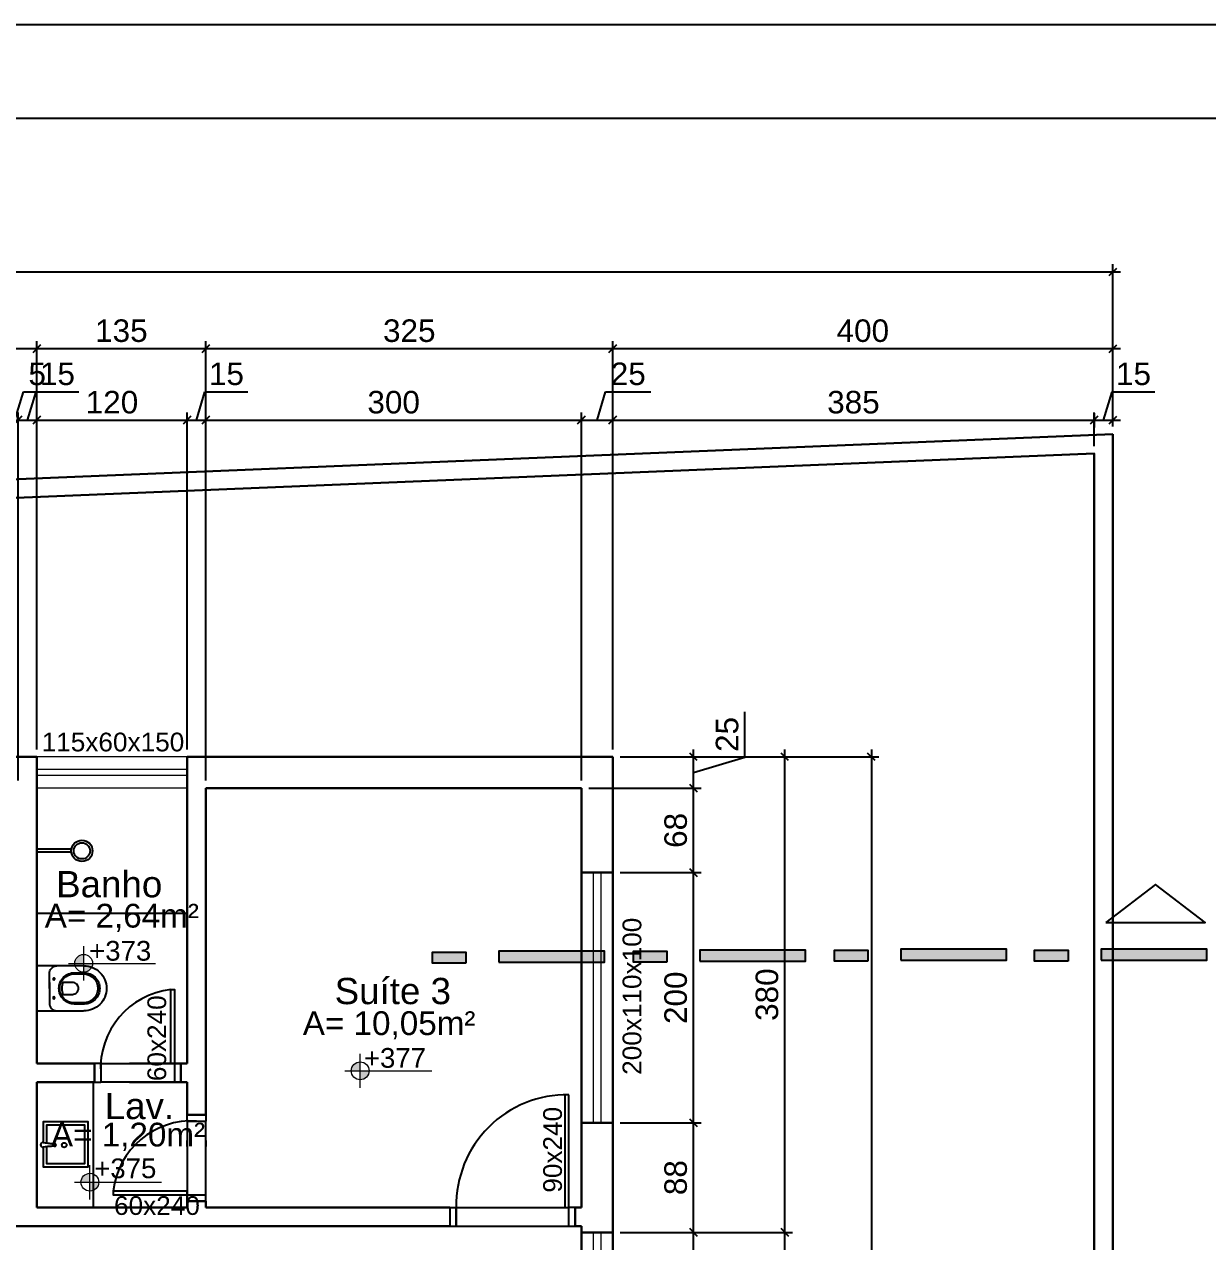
# Model space of a CAD drawing. Extents: x -165 to 197, y 154 to 653.
# Drawn here: x 46.36 to 55.82, y 424.02 to 433.74 of the extents above; entities that cross this region are included whole.
import ezdxf
from ezdxf.enums import TextEntityAlignment as Align

# ---------------------------------------------------------------- set-up
doc = ezdxf.new("R2010")
doc.units = 0
doc.header["$MEASUREMENT"] = 0
doc.header["$PDMODE"] = 3
doc.header["$PDSIZE"] = 0.1
doc.linetypes.add('DASHED', pattern=[15, 12, -3])
doc.layers.get('0').update_dxf_attribs({"linetype": 'CONTINUOUS'})
doc.layers.get('DEFPOINTS').update_dxf_attribs({"linetype": 'CONTINUOUS'})
for name, color, linetype, lineweight in [('AIT-ESQUADRIA 34', 252, 'CONTINUOUS', 15), ('AIT-PAREDE', 4, 'CONTINUOUS', 30), ('COTA de NIVEL', 12, 'CONTINUOUS', 20), ('LAY-OUT', 251, 'CONTINUOUS', 25), ('LAYOUT', 251, 'CONTINUOUS', 25), ('LAYOUT FIXO', 251, 'CONTINUOUS', 25), ('TEXTO-190', 190, 'CONTINUOUS', 20)]:
    doc.layers.add(name, color=color, linetype=linetype, lineweight=lineweight)
for name, color, linetype in [('AIT-PORTAS', 2, 'CONTINUOUS'), ('COTA', 1, 'CONTINUOUS'), ('LINHA CORTE', 7, 'CONTINUOUS'), ('MARGEM', 4, 'CONTINUOUS'), ('TEXTO', 190, 'CONTINUOUS')]:
    doc.layers.add(name, color=color, linetype=linetype)
doc.styles.add('ARIAL', font='ARIAL.TTF', dxfattribs={"height": 0.18})
doc.styles.add('cota25', font='ARIAL.TTF', dxfattribs={"height": 0.06})
doc.dimstyles.new('Copy of ISO-25', dxfattribs={"dimtxt": 0.18, "dimasz": 0.06, "dimexe": 0.06, "dimexo": 0.06, "dimgap": 0.05, "dimtad": 1, "dimdec": 0, "dimlfac": 100, "dimdsep": 46, "dimtxsty": 'ARIAL', "dimblk1": 'OBLIQUE', "dimblk2": 'OBLIQUE', "dimsah": 1, "dimcen": 2.5, "dimdle": 0.06, "dimclrd": 256, "dimclre": 256, "dimclrt": 256, "dimadec": 0, "dimazin": 0, "dimtfac": 1, "dimtdec": 0, "dimtmove": 1, "dimatfit": 3, "dimldrblk": 'OBLIQUE', "dimfxl": 0, "dimtolj": 1, "dimtzin": 0, "dimlwd": -1, "dimlwe": -1, "dimarcsym": 0})

# ---------------------------------------------------------------- blocks, each defined once
blk = doc.blocks.new('P12_p')
for points in [[(0.18, -0.373), (0.18, -0.005, 0.414214), (0.175, 0), (-0.175, 0, 0.414214), (-0.18, -0.005), (-0.18, -0.373)], [(0, -0.1), (-0.1169, -0.1, 0.392054), (-0.18, -0.1585)], [(0, -0.1), (0.1169, -0.1, -0.392054), (0.18, -0.1585)], [(0.18, -0.3748, -0.417143), (0, -0.5566, -0.417143), (-0.18, -0.3748)]]:
    blk.add_lwpolyline(points, format="xyb")
for points in [[(0.1253, -0.3014), (0.1253, -0.3766, -0.414214), (0, -0.5018, -0.414214), (-0.1253, -0.3766), (-0.1253, -0.3014, -0.414214), (0, -0.1761, -0.414214)], [(0, -0.1822, -0.001847), (0.0009, -0.1822, -0.412019), (0.1153, -0.2974), (0.1153, -0.3716, -0.414112), (0, -0.4869, -0.414112), (-0.1153, -0.3716), (-0.1153, -0.2974, -0.412019), (-0.0009, -0.1822, -0.001847)], [(-0.075, -0.1291, 1), (-0.075, -0.1441, 1)], [(0.075, -0.1291, 1), (0.075, -0.1441, 1)], [(0, -0.1993, 0.08973), (-0.048, -0.208), (-0.048, -0.2841, 0.414214), (0, -0.3321, 0.414214), (0.048, -0.2841), (0.048, -0.208, 0.08973)]]:
    blk.add_lwpolyline(points, format="xyb", close=True)
at = {"linetype": 'DASHED', "ltscale": 0.24}
blk.add_lwpolyline([(0.048, -0.1), (0, -0.1)], dxfattribs=at)
blk = doc.blocks.new('chuv')
for p, q in [((-0.2751, 0.0118), (0, 0.0118)), ((-0.2754, -0.0137), (0, -0.0137))]:
    blk.add_line(p, q)
for radius in [0.0851, 0.0651]:
    blk.add_circle((-0.3594, 0), radius)
blk = doc.blocks.new('CUBA QUA. 40cm')
at = {"layer": 'LAY-OUT'}
for p, q in [((639.742, 14.007), (639.743, 14.009)), ((639.743, 14.005), (639.742, 14.007)), ((639.743, 14.011), (639.743, 14.012)), ((639.743, 14.009), (639.743, 14.009)), ((639.743, 14.002), (639.743, 14.002)), ((639.744, 14.014), (639.745, 14.015)), ((639.745, 13.998), (639.744, 13.999)), ((639.746, 14.017), (639.746, 14.017)), ((639.746, 13.997), (639.746, 13.997)), ((639.747, 13.996), (639.747, 13.996)), ((639.748, 14.018), (639.748, 14.018)), ((639.752, 14.018), (639.753, 14.018)), ((639.754, 13.997), (639.752, 13.996)), ((639.752, 13.996), (639.752, 13.996)), ((639.753, 14.018), (639.754, 14.017)), ((639.754, 14.017), (639.754, 14.017)), ((639.754, 14.017), (639.755, 14.017)), ((639.756, 13.996), (639.754, 13.997)), ((639.754, 13.997), (639.754, 13.997)), ((639.756, 14.017), (639.756, 14.017)), ((639.756, 13.996), (639.756, 13.996)), ((639.758, 14.018), (639.758, 14.018)), ((639.758, 13.995), (639.758, 13.995)), ((639.761, 14.018), (639.763, 14.019)), ((639.763, 13.995), (639.761, 13.995)), ((639.763, 14.019), (639.769, 14.019)), ((639.768, 13.995), (639.763, 13.995)), ((639.775, 13.994), (639.768, 13.995)), ((639.769, 14.019), (639.776, 14.019)), ((639.784, 13.993), (639.775, 13.994)), ((639.776, 14.019), (639.784, 14.02)), ((639.784, 14.02), (639.792, 14.02)), ((639.792, 13.993), (639.784, 13.993)), ((639.792, 14.02), (639.802, 14.021)), ((639.802, 13.992), (639.792, 13.993)), ((639.802, 14.021), (639.815, 14.022)), ((639.814, 13.99), (639.802, 13.992)), ((639.827, 13.989), (639.814, 13.99)), ((639.815, 14.022), (639.828, 14.024)), ((639.837, 13.987), (639.827, 13.989)), ((639.828, 14.024), (639.837, 14.025)), ((639.837, 14.025), (639.848, 14.026)), ((639.848, 13.986), (639.837, 13.987)), ((639.848, 14.026), (639.856, 14.027)), ((639.856, 13.984), (639.848, 13.986))]:
    blk.add_line(p, q, dxfattribs=at)
for points in [[(639.856, 14.027), (639.856, 14.202), (639.456, 14.202), (639.456, 13.802), (639.856, 13.802), (639.856, 13.985)], [(639.826, 14.024), (639.826, 14.172), (639.486, 14.172), (639.486, 13.832), (639.826, 13.832), (639.826, 13.989)]]:
    blk.add_lwpolyline(points, dxfattribs=at)
blk.add_circle((639.668, 14.008), 0.0209, dxfattribs=at)
for centre, radius, start, end in [((639.757, 14.008), 0.0146, 159.1807, 164.1972), ((639.758, 14.007), 0.015, 164.1806, 174.4552), ((639.757, 14.006), 0.0147, 184.6276, 195.006), ((639.757, 14.005), 0.0146, 195.019, 199.9995), ((639.75, 14.011), 0.00701, 148.7578, 159.1795), ((639.75, 14.003), 0.00687, 200.0008, 210.5766), ((639.751, 14.012), 0.00716, 132.4881, 148.7917), ((639.751, 14.002), 0.00701, 210.5369, 227.0582), ((639.75, 14.013), 0.00548, 116.4847, 132.4805), ((639.75, 14.001), 0.00554, 227.0384, 242.8298), ((639.75, 14), 0.00495, 242.8246, 260.1139), ((639.75, 14.014), 0.00479, 98.6404, 116.4705), ((639.75, 14.014), 0.00461, 80.1072, 98.6409), ((639.75, 14), 0.00454, 260.1143, 278.9401), ((639.75, 14), 0.00495, 278.9431, 296.2272), ((639.75, 14.014), 0.00487, 62.553, 80.1151), ((640.12, 13.467), 0.66, 123.5309, 123.6357), ((639.757, 14.015), 0.00289, 102.0554, 123.5624), ((639.757, 13.998), 0.00293, 235.7925, 256.9976), ((639.761, 13.998), 0.0207, 99.0168, 102.056), ((639.761, 14.016), 0.0207, 256.9984, 260.0377), ((639.762, 13.999), 0.0199, 91.9728, 99.02), ((639.762, 14.015), 0.0196, 260.0346, 267.1922), ((639.856, 14.006), 0.0215, 270, 90)]:
    blk.add_arc(centre, radius, start, end, dxfattribs=at)
blk = doc.blocks.new('_OBLIQUE')
at = {"color": 0, "linetype": 'ByBlock'}
blk.add_line((-0.5, -0.5), (0.5, 0.5), dxfattribs=at)
blk = doc.blocks.new('*D173')
at = {"layer": 'COTA'}
for p, q in [((46.2881, 430.5815), (46.356, 430.8081)), ((46.356, 430.8081), (46.5754, 430.8081)), ((46.2631, 427.9498), (46.2631, 430.6415)), ((46.3131, 427.6998), (46.3131, 430.6415)), ((46.2631, 430.5815), (46.2031, 430.5815)), ((46.2631, 430.5815), (46.3131, 430.5815)), ((46.2631, 430.5815), (46.3131, 430.5815)), ((46.3131, 430.5815), (46.3731, 430.5815))]:
    blk.add_line(p, q, dxfattribs=at)
at = {"layer": 'DEFPOINTS', "color": 0}
for p in [(46.3131, 430.5815), (46.2631, 427.8898), (46.3131, 427.6398)]:
    blk.add_point(p, dxfattribs=at)
at = {"layer": 'COTA', "xscale": 0.06, "yscale": 0.06, "zscale": 0.06}
blk.add_blockref('_OBLIQUE', (46.2631, 430.5815), dxfattribs=at)
at = {"layer": 'COTA', "xscale": 0.06, "yscale": 0.06, "zscale": 0.06, "rotation": 180}
blk.add_blockref('_OBLIQUE', (46.3131, 430.5815), dxfattribs=at)
at = {"layer": 'COTA', "insert": (46.4657, 430.9496), "char_height": 0.18, "attachment_point": 5, "style": 'ARIAL'}
blk.add_mtext('\\A1;5', dxfattribs=at)
blk = doc.blocks.new('*D174')
at = {"layer": 'COTA'}
for p, q in [((46.3881, 430.5815), (46.4561, 430.8084)), ((46.4561, 430.8084), (46.7984, 430.8084)), ((46.3131, 427.6998), (46.3131, 430.6415)), ((46.4631, 427.9498), (46.4631, 430.6415)), ((46.2531, 430.5815), (46.5231, 430.5815))]:
    blk.add_line(p, q, dxfattribs=at)
at = {"layer": 'DEFPOINTS', "color": 0}
for p in [(46.4631, 430.5815), (46.4631, 427.8898), (46.3131, 427.6398)]:
    blk.add_point(p, dxfattribs=at)
at = {"layer": 'COTA', "xscale": 0.06, "yscale": 0.06, "zscale": 0.06, "rotation": 180}
blk.add_blockref('_OBLIQUE', (46.3131, 430.5815), dxfattribs=at)
at = {"layer": 'COTA', "xscale": 0.06, "yscale": 0.06, "zscale": 0.06}
blk.add_blockref('_OBLIQUE', (46.4631, 430.5815), dxfattribs=at)
at = {"layer": 'COTA', "insert": (46.6273, 430.9503), "char_height": 0.18, "attachment_point": 5, "style": 'ARIAL'}
blk.add_mtext('\\A1;15', dxfattribs=at)
blk = doc.blocks.new('*D175')
at = {"layer": 'COTA'}
for p, q in [((46.4631, 427.9498), (46.4631, 430.6415)), ((47.6631, 428.3316), (47.6631, 430.6415)), ((46.4031, 430.5815), (47.7231, 430.5815))]:
    blk.add_line(p, q, dxfattribs=at)
at = {"layer": 'DEFPOINTS', "color": 0}
for p in [(47.6631, 430.5815), (47.6631, 428.2716), (46.4631, 427.8898)]:
    blk.add_point(p, dxfattribs=at)
at = {"layer": 'COTA', "xscale": 0.06, "yscale": 0.06, "zscale": 0.06, "rotation": 180}
blk.add_blockref('_OBLIQUE', (46.4631, 430.5815), dxfattribs=at)
at = {"layer": 'COTA', "xscale": 0.06, "yscale": 0.06, "zscale": 0.06}
blk.add_blockref('_OBLIQUE', (47.6631, 430.5815), dxfattribs=at)
at = {"layer": 'COTA', "insert": (47.0631, 430.7234), "char_height": 0.18, "attachment_point": 5, "style": 'ARIAL'}
blk.add_mtext('\\A1;120', dxfattribs=at)
blk = doc.blocks.new('*D176')
at = {"layer": 'COTA'}
for p, q in [((47.7381, 430.5815), (47.8061, 430.8084)), ((47.8061, 430.8084), (48.1484, 430.8084)), ((47.6631, 427.9498), (47.6631, 430.6415)), ((47.8131, 427.6998), (47.8131, 430.6415)), ((47.6031, 430.5815), (47.8731, 430.5815))]:
    blk.add_line(p, q, dxfattribs=at)
at = {"layer": 'DEFPOINTS', "color": 0}
for p in [(47.8131, 430.5815), (47.6631, 427.8898), (47.8131, 427.6398)]:
    blk.add_point(p, dxfattribs=at)
at = {"layer": 'COTA', "xscale": 0.06, "yscale": 0.06, "zscale": 0.06, "rotation": 180}
blk.add_blockref('_OBLIQUE', (47.6631, 430.5815), dxfattribs=at)
at = {"layer": 'COTA', "xscale": 0.06, "yscale": 0.06, "zscale": 0.06}
blk.add_blockref('_OBLIQUE', (47.8131, 430.5815), dxfattribs=at)
at = {"layer": 'COTA', "insert": (47.9773, 430.9503), "char_height": 0.18, "attachment_point": 5, "style": 'ARIAL'}
blk.add_mtext('\\A1;15', dxfattribs=at)
blk = doc.blocks.new('*D177')
at = {"layer": 'COTA'}
for p, q in [((47.8131, 427.6998), (47.8131, 430.6415)), ((50.8131, 427.6998), (50.8131, 430.6415)), ((47.7531, 430.5815), (50.8731, 430.5815))]:
    blk.add_line(p, q, dxfattribs=at)
at = {"layer": 'DEFPOINTS', "color": 0}
for p in [(50.8131, 430.5815), (47.8131, 427.6398), (50.8131, 427.6398)]:
    blk.add_point(p, dxfattribs=at)
at = {"layer": 'COTA', "xscale": 0.06, "yscale": 0.06, "zscale": 0.06, "rotation": 180}
blk.add_blockref('_OBLIQUE', (47.8131, 430.5815), dxfattribs=at)
at = {"layer": 'COTA', "xscale": 0.06, "yscale": 0.06, "zscale": 0.06}
blk.add_blockref('_OBLIQUE', (50.8131, 430.5815), dxfattribs=at)
at = {"layer": 'COTA', "insert": (49.3131, 430.7235), "char_height": 0.18, "attachment_point": 5, "style": 'ARIAL'}
blk.add_mtext('\\A1;300', dxfattribs=at)
blk = doc.blocks.new('*D178')
at = {"layer": 'COTA'}
for p, q in [((50.9381, 430.5815), (51.0061, 430.8084)), ((51.0061, 430.8084), (51.3684, 430.8084)), ((50.8131, 427.6998), (50.8131, 430.6415)), ((51.0631, 427.9498), (51.0631, 430.6415)), ((50.7531, 430.5815), (51.1231, 430.5815))]:
    blk.add_line(p, q, dxfattribs=at)
at = {"layer": 'DEFPOINTS', "color": 0}
for p in [(51.0631, 430.5815), (51.0631, 427.8898), (50.8131, 427.6398)]:
    blk.add_point(p, dxfattribs=at)
at = {"layer": 'COTA', "xscale": 0.06, "yscale": 0.06, "zscale": 0.06, "rotation": 180}
blk.add_blockref('_OBLIQUE', (50.8131, 430.5815), dxfattribs=at)
at = {"layer": 'COTA', "xscale": 0.06, "yscale": 0.06, "zscale": 0.06}
blk.add_blockref('_OBLIQUE', (51.0631, 430.5815), dxfattribs=at)
at = {"layer": 'COTA', "insert": (51.1873, 430.9503), "char_height": 0.18, "attachment_point": 5, "style": 'ARIAL'}
blk.add_mtext('\\A1;25', dxfattribs=at)
blk = doc.blocks.new('*D179')
at = {"layer": 'COTA'}
for p, q in [((51.0631, 427.9498), (51.0631, 430.6415)), ((54.9092, 430.6357), (54.9092, 430.5215)), ((51.0031, 430.5815), (54.9692, 430.5815))]:
    blk.add_line(p, q, dxfattribs=at)
at = {"layer": 'DEFPOINTS', "color": 0}
for p in [(54.9092, 430.6957), (54.9092, 430.5815), (51.0631, 427.8898)]:
    blk.add_point(p, dxfattribs=at)
at = {"layer": 'COTA', "xscale": 0.06, "yscale": 0.06, "zscale": 0.06, "rotation": 180}
blk.add_blockref('_OBLIQUE', (51.0631, 430.5815), dxfattribs=at)
at = {"layer": 'COTA', "xscale": 0.06, "yscale": 0.06, "zscale": 0.06}
blk.add_blockref('_OBLIQUE', (54.9092, 430.5815), dxfattribs=at)
at = {"layer": 'COTA', "insert": (52.9861, 430.7235), "char_height": 0.18, "attachment_point": 5, "style": 'ARIAL'}
blk.add_mtext('\\A1;385', dxfattribs=at)
blk = doc.blocks.new('*D180')
at = {"layer": 'COTA'}
for p, q in [((54.9842, 430.5815), (55.0523, 430.8084)), ((55.0523, 430.8084), (55.3945, 430.8084)), ((54.9092, 430.3739), (54.9092, 430.6415)), ((55.0592, 430.5302), (55.0592, 430.6415)), ((54.8492, 430.5815), (55.1192, 430.5815))]:
    blk.add_line(p, q, dxfattribs=at)
at = {"layer": 'DEFPOINTS', "color": 0}
for p in [(55.0592, 430.5815), (55.0592, 430.4702), (54.9092, 430.3139)]:
    blk.add_point(p, dxfattribs=at)
at = {"layer": 'COTA', "xscale": 0.06, "yscale": 0.06, "zscale": 0.06, "rotation": 180}
blk.add_blockref('_OBLIQUE', (54.9092, 430.5815), dxfattribs=at)
at = {"layer": 'COTA', "xscale": 0.06, "yscale": 0.06, "zscale": 0.06}
blk.add_blockref('_OBLIQUE', (55.0592, 430.5815), dxfattribs=at)
at = {"layer": 'COTA', "insert": (55.2234, 430.9503), "char_height": 0.18, "attachment_point": 5, "style": 'ARIAL'}
blk.add_mtext('\\A1;15', dxfattribs=at)
blk = doc.blocks.new('*D200')
at = {"layer": 'COTA'}
for p, q in [((51.1231, 424.0898), (51.7687, 424.0898)), ((51.7087, 422.5298), (51.7087, 424.1498)), ((51.1231, 422.5898), (51.7687, 422.5898))]:
    blk.add_line(p, q, dxfattribs=at)
at = {"layer": 'DEFPOINTS', "color": 0}
for p in [(51.0631, 424.0898), (51.7087, 424.0898), (51.0631, 422.5898)]:
    blk.add_point(p, dxfattribs=at)
at = {"layer": 'COTA', "xscale": 0.06, "yscale": 0.06, "zscale": 0.06}
for p, rotation in [((51.7087, 424.0898), 90), ((51.7087, 422.5898), 270)]:
    blk.add_blockref('_OBLIQUE', p, dxfattribs=dict(at, rotation=rotation))
at = {"layer": 'COTA', "insert": (51.5668, 423.3398), "char_height": 0.18, "attachment_point": 5, "rotation": 90, "style": 'ARIAL'}
blk.add_mtext('\\A1;150', dxfattribs=at)
blk = doc.blocks.new('*D201')
at = {"layer": 'COTA'}
for p, q in [((51.1231, 424.9648), (51.7687, 424.9648)), ((51.7087, 424.0298), (51.7087, 425.0248)), ((51.1231, 424.0898), (51.7687, 424.0898))]:
    blk.add_line(p, q, dxfattribs=at)
at = {"layer": 'DEFPOINTS', "color": 0}
for p in [(51.0631, 424.9648), (51.7087, 424.9648), (51.0631, 424.0898)]:
    blk.add_point(p, dxfattribs=at)
at = {"layer": 'COTA', "xscale": 0.06, "yscale": 0.06, "zscale": 0.06}
for p, rotation in [((51.7087, 424.9648), 90), ((51.7087, 424.0898), 270)]:
    blk.add_blockref('_OBLIQUE', p, dxfattribs=dict(at, rotation=rotation))
at = {"layer": 'COTA', "insert": (51.5668, 424.5273), "char_height": 0.18, "attachment_point": 5, "rotation": 90, "style": 'ARIAL'}
blk.add_mtext('\\A1;88', dxfattribs=at)
blk = doc.blocks.new('*D202')
at = {"layer": 'COTA'}
for p, q in [((51.7087, 424.9048), (51.7087, 427.0248)), ((51.1231, 426.9648), (51.7687, 426.9648)), ((51.1231, 424.9648), (51.7687, 424.9648))]:
    blk.add_line(p, q, dxfattribs=at)
at = {"layer": 'DEFPOINTS', "color": 0}
for p in [(51.0631, 426.9648), (51.7087, 426.9648), (51.0631, 424.9648)]:
    blk.add_point(p, dxfattribs=at)
at = {"layer": 'COTA', "xscale": 0.06, "yscale": 0.06, "zscale": 0.06}
for p, rotation in [((51.7087, 426.9648), 90), ((51.7087, 424.9648), 270)]:
    blk.add_blockref('_OBLIQUE', p, dxfattribs=dict(at, rotation=rotation))
at = {"layer": 'COTA', "insert": (51.5668, 425.9648), "char_height": 0.18, "attachment_point": 5, "rotation": 90, "style": 'ARIAL'}
blk.add_mtext('\\A1;200', dxfattribs=at)
blk = doc.blocks.new('*D203')
at = {"layer": 'COTA'}
for p, q in [((51.7087, 426.9048), (51.7087, 427.6998)), ((50.8731, 427.6398), (51.7687, 427.6398)), ((51.1231, 426.9648), (51.7687, 426.9648))]:
    blk.add_line(p, q, dxfattribs=at)
at = {"layer": 'DEFPOINTS', "color": 0}
for p in [(50.8131, 427.6398), (51.7087, 427.6398), (51.0631, 426.9648)]:
    blk.add_point(p, dxfattribs=at)
at = {"layer": 'COTA', "xscale": 0.06, "yscale": 0.06, "zscale": 0.06}
for p, rotation in [((51.7087, 427.6398), 90), ((51.7087, 426.9648), 270)]:
    blk.add_blockref('_OBLIQUE', p, dxfattribs=dict(at, rotation=rotation))
at = {"layer": 'COTA', "insert": (51.5668, 427.3023), "char_height": 0.18, "attachment_point": 5, "rotation": 90, "style": 'ARIAL'}
blk.add_mtext('\\A1;68', dxfattribs=at)
blk = doc.blocks.new('*D204')
at = {"layer": 'COTA'}
for p, q in [((52.1194, 427.888), (52.1194, 428.2503)), ((51.1231, 427.8898), (51.7687, 427.8898)), ((51.7087, 427.5798), (51.7087, 427.9498)), ((51.7087, 427.7648), (52.1194, 427.888)), ((50.8731, 427.6398), (51.7687, 427.6398))]:
    blk.add_line(p, q, dxfattribs=at)
at = {"layer": 'DEFPOINTS', "color": 0}
for p in [(51.0631, 427.8898), (51.7087, 427.8898), (50.8131, 427.6398)]:
    blk.add_point(p, dxfattribs=at)
at = {"layer": 'COTA', "xscale": 0.06, "yscale": 0.06, "zscale": 0.06}
for p, rotation in [((51.7087, 427.8898), 90), ((51.7087, 427.6398), 270)]:
    blk.add_blockref('_OBLIQUE', p, dxfattribs=dict(at, rotation=rotation))
at = {"layer": 'COTA', "insert": (51.9775, 428.0692), "char_height": 0.18, "attachment_point": 5, "rotation": 90, "style": 'ARIAL'}
blk.add_mtext('\\A1;25', dxfattribs=at)
blk = doc.blocks.new('*D205')
at = {"layer": 'COTA'}
for p, q in [((51.7687, 424.0898), (52.498, 424.0898)), ((52.438, 417.6445), (52.438, 424.1498)), ((51.7687, 417.7045), (52.498, 417.7045))]:
    blk.add_line(p, q, dxfattribs=at)
at = {"layer": 'DEFPOINTS', "color": 0}
for p in [(51.7087, 424.0898), (52.438, 424.0898), (51.7087, 417.7045)]:
    blk.add_point(p, dxfattribs=at)
at = {"layer": 'COTA', "xscale": 0.06, "yscale": 0.06, "zscale": 0.06}
for p, rotation in [((52.438, 424.0898), 90), ((52.438, 417.7045), 270)]:
    blk.add_blockref('_OBLIQUE', p, dxfattribs=dict(at, rotation=rotation))
at = {"layer": 'COTA', "insert": (52.296, 420.8971), "char_height": 0.18, "attachment_point": 5, "rotation": 90, "style": 'ARIAL'}
blk.add_mtext('\\A1;639', dxfattribs=at)
blk = doc.blocks.new('*D206')
at = {"layer": 'COTA'}
for p, q in [((51.7687, 427.8898), (52.498, 427.8898)), ((52.438, 424.0298), (52.438, 427.9498)), ((51.7687, 424.0898), (52.498, 424.0898))]:
    blk.add_line(p, q, dxfattribs=at)
at = {"layer": 'DEFPOINTS', "color": 0}
for p in [(51.7087, 427.8898), (52.438, 427.8898), (51.7087, 424.0898)]:
    blk.add_point(p, dxfattribs=at)
at = {"layer": 'COTA', "xscale": 0.06, "yscale": 0.06, "zscale": 0.06}
for p, rotation in [((52.438, 427.8898), 90), ((52.438, 424.0898), 270)]:
    blk.add_blockref('_OBLIQUE', p, dxfattribs=dict(at, rotation=rotation))
at = {"layer": 'COTA', "insert": (52.296, 425.9898), "char_height": 0.18, "attachment_point": 5, "rotation": 90, "style": 'ARIAL'}
blk.add_mtext('\\A1;380', dxfattribs=at)
blk = doc.blocks.new('*D207')
at = {"layer": 'COTA'}
for p, q in [((52.498, 427.8898), (53.1892, 427.8898)), ((53.1292, 427.9498), (53.1292, 417.6445)), ((52.498, 417.7045), (53.1892, 417.7045))]:
    blk.add_line(p, q, dxfattribs=at)
at = {"layer": 'DEFPOINTS', "color": 0}
for p in [(52.438, 427.8898), (52.438, 417.7045), (53.1292, 417.7045)]:
    blk.add_point(p, dxfattribs=at)
at = {"layer": 'COTA', "xscale": 0.06, "yscale": 0.06, "zscale": 0.06}
for p, rotation in [((53.1292, 427.8898), 90), ((53.1292, 417.7045), 270)]:
    blk.add_blockref('_OBLIQUE', p, dxfattribs=dict(at, rotation=rotation))
at = {"layer": 'COTA', "insert": (52.9873, 422.7971), "char_height": 0.18, "attachment_point": 5, "rotation": 90, "style": 'ARIAL'}
blk.add_mtext('\\A1;1019', dxfattribs=at)
blk = doc.blocks.new('*D210')
at = {"layer": 'COTA'}
for p, q in [((44.8631, 430.6415), (44.8631, 431.2129)), ((46.4631, 430.6415), (46.4631, 431.2129)), ((44.8031, 431.1529), (46.5231, 431.1529))]:
    blk.add_line(p, q, dxfattribs=at)
at = {"layer": 'DEFPOINTS', "color": 0}
for p in [(46.4631, 431.1529), (44.8631, 430.5815), (46.4631, 430.5815)]:
    blk.add_point(p, dxfattribs=at)
at = {"layer": 'COTA', "xscale": 0.06, "yscale": 0.06, "zscale": 0.06, "rotation": 180}
blk.add_blockref('_OBLIQUE', (44.8631, 431.1529), dxfattribs=at)
at = {"layer": 'COTA', "xscale": 0.06, "yscale": 0.06, "zscale": 0.06}
blk.add_blockref('_OBLIQUE', (46.4631, 431.1529), dxfattribs=at)
at = {"layer": 'COTA', "insert": (45.6631, 431.2948), "char_height": 0.18, "attachment_point": 5, "style": 'ARIAL'}
blk.add_mtext('\\A1;160', dxfattribs=at)
blk = doc.blocks.new('*D211')
at = {"layer": 'COTA'}
for p, q in [((46.4631, 430.6415), (46.4631, 431.2129)), ((47.8131, 430.6415), (47.8131, 431.2129)), ((46.4031, 431.1529), (47.8731, 431.1529))]:
    blk.add_line(p, q, dxfattribs=at)
at = {"layer": 'DEFPOINTS', "color": 0}
for p in [(47.8131, 431.1529), (46.4631, 430.5815), (47.8131, 430.5815)]:
    blk.add_point(p, dxfattribs=at)
at = {"layer": 'COTA', "xscale": 0.06, "yscale": 0.06, "zscale": 0.06, "rotation": 180}
blk.add_blockref('_OBLIQUE', (46.4631, 431.1529), dxfattribs=at)
at = {"layer": 'COTA', "xscale": 0.06, "yscale": 0.06, "zscale": 0.06}
blk.add_blockref('_OBLIQUE', (47.8131, 431.1529), dxfattribs=at)
at = {"layer": 'COTA', "insert": (47.1381, 431.2948), "char_height": 0.18, "attachment_point": 5, "style": 'ARIAL'}
blk.add_mtext('\\A1;135', dxfattribs=at)
blk = doc.blocks.new('*D212')
at = {"layer": 'COTA'}
for p, q in [((47.8131, 430.6415), (47.8131, 431.2129)), ((51.0631, 430.6415), (51.0631, 431.2129)), ((47.7531, 431.1529), (51.1231, 431.1529))]:
    blk.add_line(p, q, dxfattribs=at)
at = {"layer": 'DEFPOINTS', "color": 0}
for p in [(51.0631, 431.1529), (47.8131, 430.5815), (51.0631, 430.5815)]:
    blk.add_point(p, dxfattribs=at)
at = {"layer": 'COTA', "xscale": 0.06, "yscale": 0.06, "zscale": 0.06, "rotation": 180}
blk.add_blockref('_OBLIQUE', (47.8131, 431.1529), dxfattribs=at)
at = {"layer": 'COTA', "xscale": 0.06, "yscale": 0.06, "zscale": 0.06}
blk.add_blockref('_OBLIQUE', (51.0631, 431.1529), dxfattribs=at)
at = {"layer": 'COTA', "insert": (49.4381, 431.2948), "char_height": 0.18, "attachment_point": 5, "style": 'ARIAL'}
blk.add_mtext('\\A1;325', dxfattribs=at)
blk = doc.blocks.new('*D213')
at = {"layer": 'COTA'}
for p, q in [((51.0631, 430.6415), (51.0631, 431.2129)), ((55.0592, 430.6459), (55.0592, 431.2129)), ((51.0031, 431.1529), (55.1192, 431.1529))]:
    blk.add_line(p, q, dxfattribs=at)
at = {"layer": 'DEFPOINTS', "color": 0}
for p in [(55.0592, 431.1529), (51.0631, 430.5815), (55.0592, 430.5859)]:
    blk.add_point(p, dxfattribs=at)
at = {"layer": 'COTA', "xscale": 0.06, "yscale": 0.06, "zscale": 0.06, "rotation": 180}
blk.add_blockref('_OBLIQUE', (51.0631, 431.1529), dxfattribs=at)
at = {"layer": 'COTA', "xscale": 0.06, "yscale": 0.06, "zscale": 0.06}
blk.add_blockref('_OBLIQUE', (55.0592, 431.1529), dxfattribs=at)
at = {"layer": 'COTA', "insert": (53.0611, 431.2948), "char_height": 0.18, "attachment_point": 5, "style": 'ARIAL'}
blk.add_mtext('\\A1;400', dxfattribs=at)
blk = doc.blocks.new('*D214')
at = {"layer": 'COTA'}
for p, q in [((36.4031, 431.7665), (55.1192, 431.7665)), ((36.4631, 431.2129), (36.4631, 431.8265)), ((55.0592, 431.2129), (55.0592, 431.8265))]:
    blk.add_line(p, q, dxfattribs=at)
at = {"layer": 'DEFPOINTS', "color": 0}
for p in [(55.0592, 431.7665), (36.4631, 431.1529), (55.0592, 431.1529)]:
    blk.add_point(p, dxfattribs=at)
at = {"layer": 'COTA', "xscale": 0.06, "yscale": 0.06, "zscale": 0.06, "rotation": 180}
blk.add_blockref('_OBLIQUE', (36.4631, 431.7665), dxfattribs=at)
at = {"layer": 'COTA', "xscale": 0.06, "yscale": 0.06, "zscale": 0.06}
blk.add_blockref('_OBLIQUE', (55.0592, 431.7665), dxfattribs=at)
at = {"layer": 'COTA', "insert": (45.7611, 431.9084), "char_height": 0.18, "attachment_point": 5, "style": 'ARIAL'}
blk.add_mtext('\\A1;1860', dxfattribs=at)

msp = doc.modelspace()

# ---------------------------------------------------------------- hatches: boundary and pattern name
at = {"layer": 'COTA de NIVEL', "linetype": 'Continuous'}
h = msp.add_hatch(color=256, dxfattribs=at)
h.paths.add_polyline_path([(46.8369, 426.2399), (46.8369, 426.3112, 0.414214), (46.7656, 426.2399)])
h.paths.add_polyline_path([(46.8369, 426.2399), (46.8369, 426.1686, 0.414214), (46.9083, 426.2399)])
h = msp.add_hatch(color=256, dxfattribs=at)
h.paths.add_polyline_path([(49.0459, 425.3809), (49.0459, 425.4522, 0.414214), (48.9746, 425.3809)])
h.paths.add_polyline_path([(49.0459, 425.3809), (49.0459, 425.3096, 0.414214), (49.1173, 425.3809)])
h = msp.add_hatch(color=256, dxfattribs=at)
h.paths.add_polyline_path([(46.8866, 424.4904), (46.8866, 424.5617, 0.414214), (46.8153, 424.4904)])
h.paths.add_polyline_path([(46.8866, 424.4904), (46.8866, 424.4191, 0.414214), (46.9579, 424.4904)])
at = {"layer": 'LINHA CORTE'}
for points in [[(49.6245, 426.3304), (49.6245, 426.2416), (49.891, 426.2416), (49.891, 426.3304)], [(50.1542, 426.338), (50.1542, 426.2493), (50.9982, 426.2493), (50.9982, 426.338)], [(51.229, 426.338), (51.229, 426.2493), (51.4955, 426.2493), (51.4955, 426.338)], [(51.7587, 426.3457), (51.7587, 426.2569), (52.6028, 426.2569), (52.6028, 426.3457)], [(52.8335, 426.3457), (52.8335, 426.2569), (53.1001, 426.2569), (53.1001, 426.3457)], [(53.3637, 426.3533), (53.3637, 426.2646), (54.2077, 426.2646), (54.2077, 426.3533)], [(54.4337, 426.3457), (54.4337, 426.2569), (54.7002, 426.2569), (54.7002, 426.3457)], [(54.9639, 426.3533), (54.9639, 426.2646), (55.8079, 426.2646), (55.8079, 426.3533)]]:
    msp.add_hatch(color=256, dxfattribs=at).paths.add_polyline_path(points)

# ---------------------------------------------------------------- linework, layer by layer
msp.add_lwpolyline([(9.4159, 433.7442), (72.4159, 433.7442), (72.4159, 389.1942), (9.4159, 389.1942)], close=True)
at = {"layer": 'AIT-ESQUADRIA 34', "color": 9}
for p, q in [((47.6631, 427.8898), (46.4631, 427.8898)), ((47.6631, 427.7898), (46.4631, 427.7898)), ((47.6631, 427.7398), (46.4631, 427.7398)), ((47.6631, 427.6398), (46.4631, 427.6398)), ((50.8131, 424.9648), (50.8131, 426.9648)), ((50.9081, 426.9648), (50.9081, 424.9648)), ((50.9681, 426.9648), (50.9681, 424.9648)), ((51.0631, 426.9648), (51.0631, 424.9648)), ((50.8131, 422.5898), (50.8131, 424.0898)), ((50.9081, 424.0898), (50.9081, 422.5898)), ((50.9681, 424.0898), (50.9681, 422.5898)), ((51.0631, 424.0898), (51.0631, 422.5898))]:
    msp.add_line(p, q, dxfattribs=at)
at = {"layer": 'AIT-PAREDE'}
for p, q in [((55.0592, 430.4702), (55.0592, 423.7615)), ((55.0592, 430.4702), (55.0592, 423.7615)), ((54.9092, 430.3139), (54.9092, 423.7615)), ((54.9092, 430.3139), (54.9092, 423.7615)), ((46.2631, 427.8898), (46.4631, 427.8898)), ((46.4631, 427.8898), (46.4631, 427.6398)), ((47.6631, 427.8898), (51.0631, 427.8898)), ((47.6631, 427.8898), (47.6631, 427.6398)), ((47.6631, 427.8898), (51.0631, 427.8898)), ((51.0631, 427.8898), (51.0631, 427.2698)), ((51.0631, 427.8898), (51.0631, 426.9648)), ((46.4631, 427.6398), (46.4631, 425.4398)), ((47.6631, 427.6398), (47.6631, 425.4398)), ((50.8131, 427.6398), (47.8131, 427.6398)), ((47.8131, 427.6398), (50.8131, 427.6398)), ((47.8131, 427.6398), (47.8131, 425.0298)), ((50.8131, 427.6398), (50.8131, 427.2698)), ((50.8131, 427.6398), (50.8131, 426.9648)), ((50.8131, 427.2698), (50.8131, 424.2898)), ((51.0631, 427.2698), (51.0631, 417.7045)), ((50.8131, 426.9648), (51.0631, 426.9648)), ((46.9231, 425.4398), (46.4631, 425.4398)), ((46.9231, 425.2898), (46.9231, 425.4398)), ((47.6631, 425.4398), (47.2031, 425.4398)), ((47.6131, 425.2898), (47.6131, 425.4398)), ((47.6131, 425.2898), (47.6131, 425.4398)), ((47.6131, 425.4398), (47.6131, 425.2898)), ((47.6131, 425.4398), (47.6131, 425.2898)), ((46.9231, 425.2898), (46.4631, 425.2898)), ((46.4631, 425.2898), (46.4631, 424.2898)), ((47.6631, 425.2898), (47.2031, 425.2898)), ((47.6631, 425.2898), (47.6631, 425.0298)), ((47.8131, 425.0298), (47.6631, 425.0298)), ((50.8131, 424.9648), (51.0631, 424.9648)), ((50.8131, 424.9648), (50.8131, 424.2898)), ((51.0631, 424.9648), (51.0631, 424.0898)), ((47.6631, 424.8252), (47.6631, 424.7752)), ((47.8131, 424.8252), (47.8131, 424.7752)), ((47.6631, 424.3398), (47.6631, 424.4198)), ((46.4631, 424.2898), (47.6631, 424.2898)), ((47.8131, 424.3398), (47.6631, 424.3398)), ((47.6631, 424.3398), (47.6631, 424.2898)), ((47.8131, 424.3398), (47.6631, 424.3398)), ((47.6631, 424.3398), (47.8131, 424.3398)), ((47.8131, 424.3398), (47.8131, 424.2898)), ((47.8131, 424.2898), (49.7631, 424.2898)), ((50.7631, 424.2898), (50.8131, 424.2898)), ((50.7631, 424.2898), (50.7631, 424.1398)), ((44.8631, 424.1398), (49.7631, 424.1398)), ((50.7631, 424.1398), (50.8131, 424.1398)), ((50.8131, 424.1398), (50.8131, 424.0898)), ((50.8131, 424.1398), (50.8131, 417.9545)), ((50.8131, 424.0898), (51.0631, 424.0898))]:
    msp.add_line(p, q, dxfattribs=at)
for points in [[(55.0592, 430.4702), (55.0592, 415.1393), (15.4092, 417.0052), (15.4092, 417.1625)], [(15.4092, 428.8388), (55.0592, 430.4702)], [(15.4092, 428.6886), (54.9092, 430.3139), (54.9092, 415.2965), (38.7592, 416.0594)]]:
    msp.add_lwpolyline(points, dxfattribs=at)
at = {"layer": 'AIT-PORTAS', "color": 9}
for p, q in [((46.9231, 425.4398), (46.9231, 425.2898)), ((46.9731, 425.4398), (46.9231, 425.4398)), ((46.9731, 425.4398), (46.9731, 425.2898)), ((46.9731, 425.4398), (47.6131, 425.4398)), ((47.5631, 425.4398), (47.5631, 425.2898)), ((47.6131, 425.4398), (47.6131, 425.2898)), ((46.9231, 425.2898), (46.9731, 425.2898)), ((47.5631, 425.2898), (46.9731, 425.2898)), ((47.6131, 425.2898), (47.5631, 425.2898)), ((50.6831, 424.2898), (50.6831, 425.1898)), ((50.7131, 425.1898), (50.6831, 425.1898)), ((50.7131, 424.1398), (50.7131, 425.1898)), ((47.6631, 425.0298), (47.8131, 425.0298)), ((47.6631, 424.9798), (47.6631, 425.0298)), ((47.6631, 424.9798), (47.8131, 424.9798)), ((47.6631, 424.9798), (47.6631, 424.3398)), ((47.8131, 425.0298), (47.8131, 424.9798)), ((47.8131, 424.3898), (47.8131, 424.9798)), ((47.6631, 424.3898), (47.8131, 424.3898)), ((47.8131, 424.3398), (47.8131, 424.3898)), ((47.6631, 424.3398), (47.8131, 424.3398)), ((49.7631, 424.2898), (49.7631, 424.1398)), ((49.7631, 424.2898), (49.8131, 424.2898)), ((49.8131, 424.1398), (49.8131, 424.2898)), ((49.8131, 424.2898), (49.8131, 424.1398)), ((49.8186, 424.2898), (49.8131, 424.2898)), ((49.8131, 424.2898), (50.6831, 424.2898)), ((50.6831, 424.2898), (50.7131, 424.2898)), ((50.7631, 424.2898), (50.7131, 424.2898)), ((50.7631, 424.1398), (50.7631, 424.2898)), ((49.7631, 424.1398), (49.8131, 424.1398)), ((49.7631, 424.1398), (50.7631, 424.1398)), ((49.7881, 424.1398), (49.8131, 424.1398)), ((49.8615, 424.1398), (49.9115, 424.1398))]:
    msp.add_line(p, q, dxfattribs=at)
for points in [[(47.5331, 426.0298), (47.5631, 426.0298), (47.5631, 425.4398), (47.5331, 425.4398)], [(47.0731, 424.4198), (47.0731, 424.3898), (47.6631, 424.3898), (47.6631, 424.4198)]]:
    msp.add_lwpolyline(points, close=True, dxfattribs=at)
for centre, radius, start, end in [((47.6034, 425.4023), 0.6314, 96.39343, 183.40476), ((50.6981, 424.3048), 0.8851, 89.02898, 180.97102), ((47.7006, 424.3495), 0.6314, 86.59524, 173.60657)]:
    msp.add_arc(centre, radius, start, end, dxfattribs=at)
at = {"layer": 'COTA de NIVEL', "linetype": 'Continuous'}
for p, q in [((46.8344, 426.3766), (46.8344, 426.1032)), ((46.715, 426.2399), (47.4097, 426.2399)), ((49.0434, 425.5176, -823.4677), (49.0434, 425.2442, -823.4677)), ((48.924, 425.3809, -823.4677), (49.6187, 425.3809, -823.4677)), ((46.8841, 424.6271, -823.4677), (46.8841, 424.3537, -823.4677)), ((46.7646, 424.4904, -823.4677), (47.4593, 424.4904, -823.4677))]:
    msp.add_line(p, q, dxfattribs=at)
for centre in [(46.8369, 426.2399), (49.0459, 425.3809, -823.4677), (46.8866, 424.4904, -823.4677)]:
    msp.add_circle(centre, 0.0713, dxfattribs=at)
at = {"layer": 'LAYOUT', "lineweight": -2, "ltscale": 0.01}
for p, q in [((46.4631, 426.6398), (47.6631, 426.6398)), ((46.9131, 425.2898), (46.9131, 424.2898))]:
    msp.add_line(p, q, dxfattribs=at)
at = {"layer": 'LINHA CORTE'}
for points in [[(55.0011, 426.5654), (55.7957, 426.5654), (55.3984, 426.8691)], [(49.891, 426.2416), (49.6245, 426.2416), (49.6245, 426.3304), (49.891, 426.3304)], [(50.1546, 426.2493), (50.9987, 426.2493), (50.9987, 426.338), (50.1546, 426.338)], [(51.4955, 426.2493), (51.229, 426.2493), (51.229, 426.338), (51.4955, 426.338)], [(51.7592, 426.2569), (52.6032, 426.2569), (52.6032, 426.3457), (51.7592, 426.3457)], [(53.1001, 426.2569), (52.8335, 426.2569), (52.8335, 426.3457), (53.1001, 426.3457)], [(53.3637, 426.2646), (54.2077, 426.2646), (54.2077, 426.3533), (53.3637, 426.3533)], [(54.7002, 426.2569), (54.4337, 426.2569), (54.4337, 426.3457), (54.7002, 426.3457)], [(54.9639, 426.2646), (55.8079, 426.2646), (55.8079, 426.3533), (54.9639, 426.3533)]]:
    msp.add_lwpolyline(points, close=True, dxfattribs=at)
at = {"layer": 'MARGEM'}
msp.add_lwpolyline([(11.2909, 432.9942), (71.6659, 432.9942), (71.6659, 389.9442), (11.2909, 389.9442)], close=True, dxfattribs=at)

# ---------------------------------------------------------------- block references
at = {"layer": 'LAYOUT', "lineweight": -2, "ltscale": 0.01, "rotation": 90.00000000005369}
msp.add_blockref('P12_p', (46.4631, 426.0398), dxfattribs=at)
at = {"layer": 'LAYOUT', "lineweight": -2, "ltscale": 0.01, "xscale": 0.8999999999999985, "yscale": 0.8999999999999985, "zscale": 0.9, "rotation": 179.999999999948}
msp.add_blockref('CUBA QUA. 40cm', (622.3827, 437.3949), dxfattribs=at)
at = {"layer": 'LAYOUT FIXO', "ltscale": 10, "rotation": 180.0000000000065}
msp.add_blockref('chuv', (46.4631, 427.1389), dxfattribs=at)

# ---------------------------------------------------------------- texts
at = {"layer": 'COTA de NIVEL', "linetype": 'Continuous', "style": 'ARIAL'}
for s, p in [('+373', (47.3768, 426.4191, 823.4677)), ('+377', (49.5719, 425.5629)), ('+375', (47.4176, 424.6804))]:
    msp.add_text(s, height=0.1578, dxfattribs=at).set_placement(p, align=Align.TOP_RIGHT)
at = {"layer": 'TEXTO', "style": 'ARIAL'}
for s, rotation, p in [('115x60x150', 360, (47.6405, 428.0835)), ('200x110x100', 90, (51.142, 426.6044)), ('60x240', 90, (47.3461, 425.9842)), ('90x240', 90, (50.5077, 425.0929)), ('60x240', 360, (47.7652, 424.379))]:
    msp.add_text(s, height=0.14967, rotation=rotation, dxfattribs=at).set_placement(p, align=Align.TOP_RIGHT)
at = {"layer": 'TEXTO', "char_height": 0.19, "width": 8.597912, "attachment_point": 3, "style": 'ARIAL'}
for s, insert in [('{\\fArial|b0|i0|c238|p34;A= \\fArial|b0|i0|c186|p34;2\\fArial|b0|i0|c238|p34;,}64{\\fArial|b0|i0|c238|p34;m²}', (47.7575, 426.7156)), ('{\\fArial|b0|i0|c238|p34;A= \\fArial|b0|i0|c186|p34;1}0{\\fArial|b0|i0|c238|p34;,}0{\\fArial|b0|i0|c186|p34;5\\fArial|b0|i0|c238|p34;m²}', (49.9666, 425.8567, -823.4677)), ('{\\fArial|b0|i0|c238|p34;A= }1{\\fArial|b0|i0|c238|p34;,}20{\\fArial|b0|i0|c238|p34;m²}', (47.8072, 424.9661, -823.4677))]:
    msp.add_mtext(s, dxfattribs=dict(at, insert=insert))
at = {"layer": 'TEXTO-190', "char_height": 0.21, "attachment_point": 9, "style": 'cota25'}
for s, insert in [('Banho', (47.4649, 426.7647)), ('Suíte 3', (49.7713, 425.9107)), ('Lav.', (47.5596, 424.9918))]:
    msp.add_mtext(s, dxfattribs=dict(at, insert=insert))

# ---------------------------------------------------------------- dimensions: what is measured, and where the dimension line sits
at = {"layer": 'COTA'}
for base, p1, p2, picture, middle in [((55.0592, 431.7665), (36.4631, 431.1529), (55.0592, 431.1529), '*D214', (45.7611, 431.9084)), ((46.4631, 431.1529), (44.8631, 430.5815), (46.4631, 430.5815), '*D210', (45.6631, 431.2948)), ((47.8131, 431.1529), (46.4631, 430.5815), (47.8131, 430.5815), '*D211', (47.1381, 431.2948)), ((51.0631, 431.1529), (47.8131, 430.5815), (51.0631, 430.5815), '*D212', (49.4381, 431.2948)), ((55.0592, 431.1529), (51.0631, 430.5815), (55.0592, 430.5859), '*D213', (53.0611, 431.2948)), ((46.3131, 430.5815), (46.2631, 427.8898), (46.3131, 427.6398), '*D173', (46.406, 430.9496)), ((46.4631, 430.5815), (46.3131, 427.6398), (46.4631, 427.8898), '*D174', (46.5061, 430.9503)), ((47.8131, 430.5815), (47.6631, 427.8898), (47.8131, 427.6398), '*D176', (47.8561, 430.9503)), ((51.0631, 430.5815), (50.8131, 427.6398), (51.0631, 427.8898), '*D178', (51.0561, 430.9503)), ((55.0592, 430.5815), (54.9092, 430.3139), (55.0592, 430.4702), '*D180', (55.1023, 430.9503)), ((47.6631, 430.5815), (46.4631, 427.8898), (47.6631, 428.2716), '*D175', (47.0631, 430.7234)), ((50.8131, 430.5815), (47.8131, 427.6398), (50.8131, 427.6398), '*D177', (49.3131, 430.7235)), ((54.9092, 430.5815), (51.0631, 427.8898), (54.9092, 430.6957), '*D179', (52.9861, 430.7235))]:
    dim = msp.add_linear_dim(base=base, p1=p1, p2=p2, dimstyle='Copy of ISO-25', dxfattribs=at)
    dim.commit()
    dim.dimension.update_dxf_attribs({"geometry": picture, "text_midpoint": middle})
for base, p1, p2, picture, middle in [((51.7087, 427.8898), (50.8131, 427.6398), (51.0631, 427.8898), '*D204', (51.9775, 427.938)), ((52.438, 427.8898), (51.7087, 424.0898), (51.7087, 427.8898), '*D206', (52.296, 425.9898)), ((53.1292, 417.7045), (52.438, 427.8898), (52.438, 417.7045), '*D207', (52.9873, 422.7971)), ((51.7087228812, 427.6398209676), (51.0630673488, 426.9648209676), (50.8130673488, 427.6398209676), '*D203', (51.5668197434, 427.3023209676)), ((51.7087, 426.9648), (51.0631, 424.9648), (51.0631, 426.9648), '*D202', (51.5668, 425.9648)), ((51.7087228812, 424.9648209676), (51.0630673488, 424.0898209676), (51.0630673488, 424.9648209676), '*D201', (51.5668197434, 424.5273209676)), ((51.7087, 424.0898), (51.0631, 422.5898), (51.0631, 424.0898), '*D200', (51.5668, 423.3398)), ((52.438, 424.0898), (51.7087, 417.7045), (51.7087, 424.0898), '*D205', (52.296, 420.8971))]:
    dim = msp.add_linear_dim(base=base, p1=p1, p2=p2, angle=90, dimstyle='Copy of ISO-25', dxfattribs=at)
    dim.commit()
    dim.dimension.update_dxf_attribs({"geometry": picture, "text_midpoint": middle})

doc.saveas('drawing.dxf')
